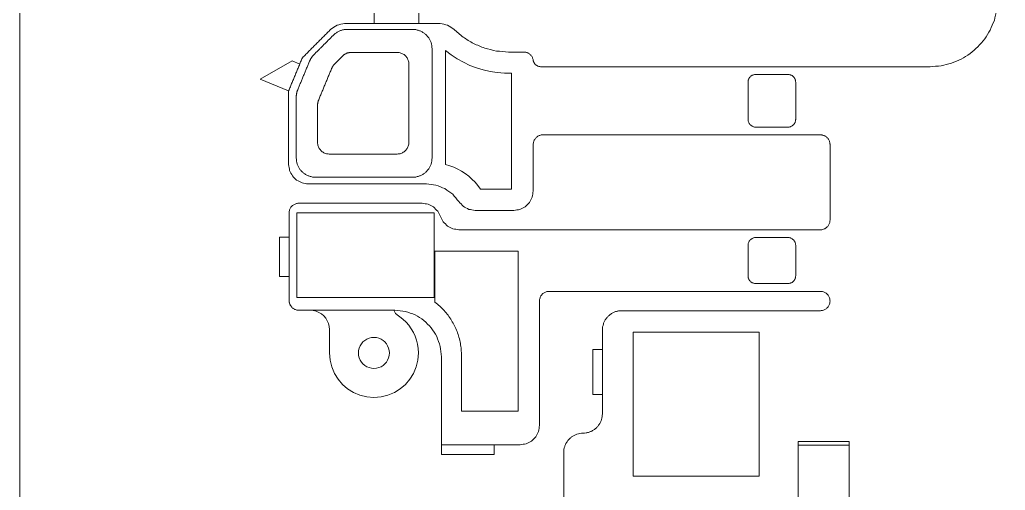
# Model space of a CAD drawing. Header units: millimetres. Extents: x 1863 to 2194, y 977 to 1295.
# Drawn here: x 1893.97 to 1919.45, y 1124.1 to 1136.26 of the extents above; entities that cross this region are included whole.
import ezdxf

# ---------------------------------------------------------------- set-up
doc = ezdxf.new("R2010")
doc.units = ezdxf.units.MM
doc.layers.add('05 Tray 實際版框', color=220, linetype='Continuous', lineweight=25)
doc.layers.add('2', color=7, linetype='Continuous', true_color=0xffffff)
doc.layers.get('0').off()

# ---------------------------------------------------------------- blocks, each defined once
blk = doc.blocks.new('A$C1B9535D9')
at = {"layer": '2', "color": 35, "linetype": 'Continuous', "lineweight": 18}
for p, q in [((31.729, 14.318), (31.729, 15.638)), ((31.729, 15.638), (34.817, 15.638)), ((31.829, 15.638), (31.829, 14.318)), ((31.729, 14.318), (33.686, 14.318)), ((29.354, 9.261), (29.354, 9.011)), ((30.519, 9.011), (30.519, 9.261)), ((29.354, 9.011), (30.519, 9.011)), ((22.219, 6.729), (22.221, 6.915)), ((22.221, 6.915), (25.214, 6.915)), ((25.214, 6.915), (25.214, 6.108)), ((22.205, 6.544), (22.219, 6.729)), ((22.177, 6.361), (22.205, 6.544)), ((31.819, 6.459), (32.069, 6.459)), ((32.069, 6.459), (32.069, 5.098)), ((22.082, 6.006), (22.136, 6.182)), ((22.136, 6.182), (22.177, 6.361)), ((22.016, 5.834), (22.082, 6.006)), ((24.954, 5.889), (24.88, 5.805)), ((25.035, 5.968), (24.954, 5.889)), ((25.122, 6.042), (25.035, 5.968)), ((25.214, 6.108), (25.122, 6.042)), ((21.846, 5.506), (21.937, 5.667)), ((21.937, 5.667), (22.016, 5.834)), ((24.75, 5.621), (24.696, 5.522)), ((24.812, 5.715), (24.75, 5.621)), ((24.88, 5.805), (24.812, 5.715)), ((21.629, 5.205), (21.744, 5.352)), ((21.744, 5.352), (21.846, 5.506)), ((24.649, 5.42), (24.609, 5.313)), ((24.696, 5.522), (24.649, 5.42)), ((24.577, 5.205), (21.629, 5.205)), ((24.609, 5.313), (24.577, 5.204)), ((32.069, 5.098), (31.82, 5.098)), ((20.937, 4.512), (20.137, 4.512)), ((28.82, 4.319), (28.915, 4.374)), ((28.915, 4.374), (29.014, 4.42)), ((29.014, 4.42), (29.117, 4.456)), ((29.117, 4.456), (29.223, 4.482)), ((29.223, 4.482), (29.333, 4.498)), ((29.333, 4.498), (29.444, 4.504)), ((29.444, 4.504), (29.631, 4.489)), ((29.631, 4.489), (29.808, 4.445)), ((29.808, 4.445), (29.973, 4.375)), ((29.973, 4.375), (30.123, 4.282)), ((28.424, 3.912), (28.572, 4.103)), ((28.572, 4.103), (28.648, 4.184)), ((28.648, 4.184), (28.731, 4.256)), ((28.731, 4.256), (28.82, 4.319)), ((30.123, 4.282), (30.257, 4.167)), ((30.257, 4.167), (30.372, 4.033)), ((28.342, 3.869), (28.424, 3.912)), ((30.372, 4.033), (30.466, 3.882)), ((30.466, 3.882), (30.535, 3.718)), ((29.121, 3.59), (29.088, 3.538)), ((29.161, 3.637), (29.121, 3.59)), ((29.208, 3.677), (29.161, 3.637)), ((29.26, 3.709), (29.208, 3.677)), ((29.318, 3.734), (29.26, 3.709)), ((29.38, 3.749), (29.318, 3.734)), ((29.444, 3.754), (29.38, 3.749)), ((29.509, 3.749), (29.444, 3.754)), ((29.57, 3.734), (29.509, 3.749)), ((29.628, 3.709), (29.57, 3.734)), ((29.68, 3.677), (29.628, 3.709)), ((29.727, 3.637), (29.68, 3.677)), ((29.767, 3.59), (29.727, 3.637)), ((29.8, 3.538), (29.767, 3.59)), ((30.535, 3.718), (30.579, 3.541)), ((20.137, 3.362), (20.937, 3.362)), ((29.048, 3.419), (29.043, 3.354)), ((29.043, 3.354), (29.048, 3.289)), ((29.064, 3.48), (29.048, 3.419)), ((29.088, 3.538), (29.064, 3.48)), ((29.824, 3.48), (29.8, 3.538)), ((29.839, 3.419), (29.824, 3.48)), ((29.844, 3.354), (29.839, 3.419)), ((29.839, 3.289), (29.844, 3.354)), ((30.579, 3.541), (30.594, 3.354)), ((30.594, 3.354), (30.579, 3.168)), ((29.048, 3.289), (29.064, 3.228)), ((29.064, 3.228), (29.088, 3.17)), ((29.088, 3.17), (29.121, 3.118)), ((29.121, 3.118), (29.161, 3.071)), ((29.161, 3.071), (29.208, 3.031)), ((29.68, 3.031), (29.727, 3.071)), ((29.727, 3.071), (29.767, 3.118)), ((29.767, 3.118), (29.8, 3.17)), ((29.8, 3.17), (29.824, 3.228)), ((29.824, 3.228), (29.839, 3.289)), ((30.579, 3.168), (30.535, 2.991)), ((29.208, 3.031), (29.26, 2.999)), ((29.26, 2.999), (29.318, 2.974)), ((29.318, 2.974), (29.38, 2.959)), ((29.38, 2.959), (29.444, 2.954)), ((29.444, 2.954), (29.509, 2.959)), ((29.509, 2.959), (29.57, 2.974)), ((29.57, 2.974), (29.628, 2.999)), ((29.628, 2.999), (29.68, 3.031)), ((30.466, 2.826), (30.372, 2.675)), ((30.535, 2.991), (30.466, 2.826)), ((30.372, 2.675), (30.257, 2.541)), ((29.973, 2.333), (29.808, 2.263)), ((30.123, 2.426), (29.973, 2.333)), ((30.257, 2.541), (30.123, 2.426)), ((28.488, 2.058), (28.438, 1.999)), ((28.546, 2.108), (28.488, 2.058)), ((28.612, 2.149), (28.546, 2.108)), ((28.683, 2.179), (28.612, 2.149)), ((28.76, 2.198), (28.683, 2.179)), ((28.841, 2.204), (28.76, 2.198)), ((29.444, 2.204), (28.841, 2.204)), ((29.631, 2.219), (29.444, 2.204)), ((29.808, 2.263), (29.631, 2.219)), ((28.367, 1.862), (28.348, 1.785)), ((28.397, 1.934), (28.367, 1.862)), ((28.438, 1.999), (28.397, 1.934)), ((21.982, 1.437), (21.901, 1.238)), ((21.901, 1.238), (22.371, 0.417)), ((22.371, 0.417), (22.675, 1.15)), ((26.454, 1.162), (26.454, 0.911)), ((27.467, 0.911), (27.467, 1.162)), ((26.454, 0.911), (27.467, 0.911))]:
    blk.add_line(p, q, dxfattribs=at)
for points, degree in [([(20.585, 19.46), (20.675, 19.438), (20.764, 19.416), (20.854, 19.394)], 3), ([(20.854, 19.394), (20.938, 19.358), (21.022, 19.323), (21.105, 19.288)], 3), ([(21.105, 19.288), (21.182, 19.24), (21.258, 19.193), (21.335, 19.145)], 3), ([(21.335, 19.145), (21.403, 19.087), (21.471, 19.029), (21.539, 18.97)], 3), ([(21.539, 18.97), (21.597, 18.902), (21.655, 18.834), (21.714, 18.766)], 3), ([(21.714, 18.766), (21.761, 18.69), (21.808, 18.614), (21.856, 18.537)], 3), ([(21.856, 18.537), (21.891, 18.453), (21.927, 18.37), (21.962, 18.286)], 3), ([(21.962, 18.286), (21.984, 18.196), (22.006, 18.107), (22.028, 18.017)], 3), ([(22.028, 18.017), (22.036, 17.922), (22.044, 17.828), (22.051, 17.733)], 3), ([(22.051, 17.733), (22.051, 15.146)], 1), ([(22.051, 15.146), (22.051, 12.927)], 1), ([(23.847, 15.024), (23.853, 15.033), (23.859, 15.042), (23.866, 15.051)], 3), ([(23.866, 15.051), (23.873, 15.059), (23.88, 15.067), (23.888, 15.075)], 3), ([(23.888, 15.075), (23.896, 15.082), (23.905, 15.09), (23.913, 15.097)], 3), ([(23.913, 15.097), (23.922, 15.103), (23.932, 15.109), (23.941, 15.114)], 3), ([(23.941, 15.114), (23.951, 15.119), (23.962, 15.124), (23.972, 15.129)], 3), ([(23.972, 15.129), (23.983, 15.132), (23.994, 15.135), (24.005, 15.139)], 3), ([(24.005, 15.139), (24.007, 15.139), (24.008, 15.14), (24.01, 15.14)], 3), ([(24.01, 15.14), (24.012, 15.14), (24.014, 15.141), (24.016, 15.141)], 3), ([(24.016, 15.141), (24.018, 15.142), (24.02, 15.142), (24.022, 15.142)], 3), ([(24.022, 15.142), (24.023, 15.143), (24.025, 15.143), (24.027, 15.143)], 3), ([(24.027, 15.143), (24.029, 15.144), (24.031, 15.144), (24.033, 15.144)], 3), ([(24.033, 15.144), (24.035, 15.144), (24.037, 15.145), (24.039, 15.145)], 3), ([(24.039, 15.145), (24.041, 15.145), (24.042, 15.145), (24.044, 15.145)], 3), ([(24.044, 15.145), (24.046, 15.145), (24.048, 15.145), (24.05, 15.146)], 3), ([(24.05, 15.146), (24.052, 15.146), (24.054, 15.146), (24.056, 15.146)], 3), ([(24.056, 15.146), (24.058, 15.146), (24.06, 15.146), (24.062, 15.146)], 3), ([(24.062, 15.146), (26.014, 15.146)], 1), ([(26.014, 15.146), (26.027, 15.145), (26.041, 15.144), (26.055, 15.143)], 3), ([(26.055, 15.143), (26.067, 15.139), (26.08, 15.136), (26.093, 15.133)], 3), ([(26.093, 15.133), (26.105, 15.128), (26.117, 15.123), (26.129, 15.118)], 3), ([(26.129, 15.118), (26.14, 15.111), (26.151, 15.104), (26.162, 15.098)], 3), ([(26.162, 15.098), (26.171, 15.089), (26.181, 15.081), (26.191, 15.073)], 3), ([(26.191, 15.073), (26.199, 15.063), (26.207, 15.053), (26.216, 15.043)], 3), ([(26.216, 15.043), (26.223, 15.032), (26.229, 15.022), (26.236, 15.011)], 3), ([(27.881, 15.011), (27.888, 15.022), (27.895, 15.032), (27.902, 15.043)], 3), ([(27.902, 15.043), (27.91, 15.053), (27.918, 15.063), (27.927, 15.073)], 3), ([(27.927, 15.073), (27.937, 15.081), (27.946, 15.089), (27.956, 15.098)], 3), ([(27.956, 15.098), (27.967, 15.104), (27.978, 15.111), (27.989, 15.118)], 3), ([(27.989, 15.118), (28.001, 15.123), (28.013, 15.128), (28.025, 15.133)], 3), ([(28.025, 15.133), (28.037, 15.136), (28.05, 15.139), (28.063, 15.143)], 3), ([(28.063, 15.143), (28.077, 15.144), (28.09, 15.145), (28.104, 15.146)], 3), ([(28.104, 15.146), (28.117, 15.145), (28.131, 15.144), (28.144, 15.143)], 3), ([(28.144, 15.143), (28.157, 15.139), (28.17, 15.136), (28.183, 15.133)], 3), ([(28.183, 15.133), (28.195, 15.128), (28.206, 15.123), (28.218, 15.118)], 3), ([(28.218, 15.118), (28.229, 15.111), (28.24, 15.104), (28.251, 15.098)], 3), ([(28.251, 15.098), (28.261, 15.089), (28.271, 15.081), (28.28, 15.073)], 3), ([(28.28, 15.073), (28.289, 15.063), (28.297, 15.053), (28.305, 15.043)], 3), ([(28.305, 15.043), (28.312, 15.032), (28.319, 15.022), (28.326, 15.011)], 3), ([(23.812, 14.896), (23.812, 14.907), (23.813, 14.919), (23.814, 14.93)], 3), ([(23.812, 12.927), (23.812, 14.896)], 1), ([(23.814, 14.93), (23.816, 14.941), (23.818, 14.952), (23.821, 14.963)], 3), ([(23.821, 14.963), (23.824, 14.974), (23.828, 14.984), (23.832, 14.995)], 3), ([(23.832, 14.995), (23.837, 15.004), (23.842, 15.014), (23.847, 15.024)], 3), ([(26.236, 15.011), (26.241, 14.999), (26.246, 14.987), (26.251, 14.975)], 3), ([(26.251, 14.975), (26.254, 14.962), (26.258, 14.949), (26.261, 14.936)], 3), ([(26.261, 14.936), (26.262, 14.923), (26.263, 14.91), (26.264, 14.896)], 3), ([(26.264, 14.896), (26.264, 12.927)], 1), ([(27.854, 14.896), (27.855, 14.91), (27.856, 14.923), (27.857, 14.936)], 3), ([(27.854, 12.927), (27.854, 14.896)], 1), ([(27.857, 14.936), (27.86, 14.949), (27.863, 14.962), (27.866, 14.975)], 3), ([(27.866, 14.975), (27.871, 14.987), (27.876, 14.999), (27.881, 15.011)], 3), ([(28.326, 15.011), (28.331, 14.999), (28.336, 14.987), (28.341, 14.975)], 3), ([(28.341, 14.975), (28.344, 14.962), (28.347, 14.949), (28.35, 14.936)], 3), ([(28.35, 14.936), (28.351, 14.923), (28.352, 14.91), (28.354, 14.896)], 3), ([(28.354, 14.896), (28.354, 9.761)], 1), ([(22.251, 14.058), (22.252, 14.069), (22.253, 14.08), (22.254, 14.091)], 3), ([(22.251, 13.228), (22.251, 14.058)], 1), ([(22.254, 14.091), (22.256, 14.101), (22.259, 14.111), (22.261, 14.122)], 3), ([(22.261, 14.122), (22.265, 14.131), (22.269, 14.141), (22.273, 14.15)], 3), ([(22.273, 14.15), (22.279, 14.159), (22.284, 14.168), (22.29, 14.176)], 3), ([(22.29, 14.176), (22.296, 14.184), (22.303, 14.192), (22.31, 14.2)], 3), ([(22.31, 14.2), (22.317, 14.206), (22.325, 14.213), (22.333, 14.219)], 3), ([(22.333, 14.219), (22.342, 14.225), (22.35, 14.23), (22.359, 14.236)], 3), ([(22.359, 14.236), (22.369, 14.24), (22.378, 14.244), (22.388, 14.248)], 3), ([(22.388, 14.248), (22.398, 14.25), (22.408, 14.253), (22.419, 14.255)], 3), ([(22.419, 14.255), (22.429, 14.256), (22.44, 14.257), (22.451, 14.258)], 3), ([(22.451, 14.258), (23.411, 14.258)], 1), ([(23.411, 14.258), (23.422, 14.257), (23.433, 14.256), (23.444, 14.255)], 3), ([(23.444, 14.255), (23.454, 14.253), (23.464, 14.25), (23.474, 14.248)], 3), ([(23.474, 14.248), (23.484, 14.244), (23.494, 14.24), (23.503, 14.236)], 3), ([(23.503, 14.236), (23.512, 14.23), (23.521, 14.225), (23.529, 14.219)], 3), ([(23.529, 14.219), (23.537, 14.213), (23.545, 14.206), (23.553, 14.2)], 3), ([(23.553, 14.2), (23.559, 14.192), (23.566, 14.184), (23.573, 14.176)], 3), ([(23.573, 14.176), (23.578, 14.168), (23.583, 14.159), (23.589, 14.15)], 3), ([(23.589, 14.15), (23.593, 14.141), (23.597, 14.131), (23.601, 14.122)], 3), ([(23.601, 14.122), (23.604, 14.111), (23.606, 14.101), (23.609, 14.091)], 3), ([(23.609, 14.091), (23.609, 14.08), (23.61, 14.069), (23.611, 14.058)], 3), ([(23.611, 14.058), (23.611, 13.228)], 1), ([(26.464, 14.058), (26.465, 14.069), (26.466, 14.08), (26.466, 14.091)], 3), ([(26.464, 13.228), (26.464, 14.058)], 1), ([(26.466, 14.091), (26.469, 14.101), (26.472, 14.111), (26.474, 14.122)], 3), ([(26.474, 14.122), (26.478, 14.131), (26.482, 14.141), (26.486, 14.15)], 3), ([(26.486, 14.15), (26.492, 14.159), (26.497, 14.168), (26.502, 14.176)], 3), ([(26.502, 14.176), (26.509, 14.184), (26.516, 14.192), (26.522, 14.2)], 3), ([(26.522, 14.2), (26.53, 14.206), (26.538, 14.213), (26.546, 14.219)], 3), ([(26.546, 14.219), (26.554, 14.225), (26.563, 14.23), (26.572, 14.236)], 3), ([(26.572, 14.236), (26.581, 14.24), (26.591, 14.244), (26.601, 14.248)], 3), ([(26.601, 14.248), (26.611, 14.25), (26.621, 14.253), (26.631, 14.255)], 3), ([(26.631, 14.255), (26.642, 14.256), (26.653, 14.257), (26.664, 14.258)], 3), ([(26.664, 14.258), (27.453, 14.258)], 1), ([(27.453, 14.258), (27.464, 14.257), (27.475, 14.256), (27.486, 14.255)], 3), ([(27.486, 14.255), (27.496, 14.253), (27.506, 14.25), (27.517, 14.248)], 3), ([(27.517, 14.248), (27.526, 14.244), (27.536, 14.24), (27.545, 14.236)], 3), ([(27.545, 14.236), (27.554, 14.23), (27.563, 14.225), (27.572, 14.219)], 3), ([(27.572, 14.219), (27.579, 14.213), (27.587, 14.206), (27.595, 14.2)], 3), ([(27.595, 14.2), (27.601, 14.192), (27.608, 14.184), (27.615, 14.176)], 3), ([(27.615, 14.176), (27.62, 14.168), (27.626, 14.159), (27.631, 14.15)], 3), ([(27.631, 14.15), (27.635, 14.141), (27.639, 14.131), (27.643, 14.122)], 3), ([(27.643, 14.122), (27.646, 14.111), (27.648, 14.101), (27.651, 14.091)], 3), ([(27.651, 14.091), (27.652, 14.08), (27.652, 14.069), (27.653, 14.058)], 3), ([(27.653, 14.058), (27.653, 13.228)], 1), ([(28.907, 10.055), (28.907, 13.31)], 1), ([(28.907, 13.31), (32.628, 13.31)], 1), ([(32.628, 13.31), (32.628, 10.055)], 1), ([(22.254, 13.195), (22.253, 13.206), (22.252, 13.217), (22.251, 13.228)], 3), ([(22.261, 13.164), (22.259, 13.174), (22.256, 13.185), (22.254, 13.195)], 3), ([(22.273, 13.135), (22.269, 13.145), (22.265, 13.155), (22.261, 13.164)], 3), ([(22.29, 13.109), (22.284, 13.118), (22.279, 13.127), (22.273, 13.135)], 3), ([(22.31, 13.086), (22.303, 13.093), (22.296, 13.101), (22.29, 13.109)], 3), ([(22.333, 13.066), (22.325, 13.072), (22.317, 13.079), (22.31, 13.086)], 3), ([(22.359, 13.049), (22.35, 13.055), (22.342, 13.06), (22.333, 13.066)], 3), ([(22.388, 13.037), (22.378, 13.041), (22.369, 13.045), (22.359, 13.049)], 3), ([(22.419, 13.03), (22.408, 13.032), (22.398, 13.035), (22.388, 13.037)], 3), ([(22.451, 13.027), (22.44, 13.028), (22.429, 13.029), (22.419, 13.03)], 3), ([(23.411, 13.027), (22.451, 13.027)], 1), ([(23.444, 13.03), (23.433, 13.029), (23.422, 13.028), (23.411, 13.027)], 3), ([(23.474, 13.037), (23.464, 13.035), (23.454, 13.032), (23.444, 13.03)], 3), ([(23.503, 13.049), (23.494, 13.045), (23.484, 13.041), (23.474, 13.037)], 3), ([(23.529, 13.066), (23.521, 13.06), (23.512, 13.055), (23.503, 13.049)], 3), ([(23.553, 13.086), (23.545, 13.079), (23.537, 13.072), (23.529, 13.066)], 3), ([(23.573, 13.109), (23.566, 13.101), (23.559, 13.093), (23.553, 13.086)], 3), ([(23.589, 13.135), (23.583, 13.127), (23.578, 13.118), (23.573, 13.109)], 3), ([(23.601, 13.164), (23.597, 13.155), (23.593, 13.145), (23.589, 13.135)], 3), ([(23.609, 13.195), (23.606, 13.185), (23.604, 13.174), (23.601, 13.164)], 3), ([(23.611, 13.228), (23.61, 13.217), (23.609, 13.206), (23.609, 13.195)], 3), ([(26.466, 13.195), (26.466, 13.206), (26.465, 13.217), (26.464, 13.228)], 3), ([(26.474, 13.164), (26.472, 13.174), (26.469, 13.185), (26.466, 13.195)], 3), ([(26.486, 13.135), (26.482, 13.145), (26.478, 13.155), (26.474, 13.164)], 3), ([(26.502, 13.109), (26.497, 13.118), (26.492, 13.127), (26.486, 13.135)], 3), ([(26.522, 13.086), (26.516, 13.093), (26.509, 13.101), (26.502, 13.109)], 3), ([(26.546, 13.066), (26.538, 13.072), (26.53, 13.079), (26.522, 13.086)], 3), ([(26.572, 13.049), (26.563, 13.055), (26.554, 13.06), (26.546, 13.066)], 3), ([(26.601, 13.037), (26.591, 13.041), (26.581, 13.045), (26.572, 13.049)], 3), ([(26.631, 13.03), (26.621, 13.032), (26.611, 13.035), (26.601, 13.037)], 3), ([(26.664, 13.027), (26.653, 13.028), (26.642, 13.029), (26.631, 13.03)], 3), ([(27.453, 13.027), (26.664, 13.027)], 1), ([(27.486, 13.03), (27.475, 13.029), (27.464, 13.028), (27.453, 13.027)], 3), ([(27.517, 13.037), (27.506, 13.035), (27.496, 13.032), (27.486, 13.03)], 3), ([(27.545, 13.049), (27.536, 13.045), (27.526, 13.041), (27.517, 13.037)], 3), ([(27.572, 13.066), (27.563, 13.06), (27.554, 13.055), (27.545, 13.049)], 3), ([(27.595, 13.086), (27.587, 13.079), (27.579, 13.072), (27.572, 13.066)], 3), ([(27.615, 13.109), (27.608, 13.101), (27.601, 13.093), (27.595, 13.086)], 3), ([(27.631, 13.135), (27.626, 13.127), (27.62, 13.118), (27.615, 13.109)], 3), ([(27.643, 13.164), (27.639, 13.155), (27.635, 13.145), (27.631, 13.135)], 3), ([(27.651, 13.195), (27.648, 13.185), (27.646, 13.174), (27.643, 13.164)], 3), ([(27.653, 13.228), (27.652, 13.217), (27.652, 13.206), (27.651, 13.195)], 3), ([(22.051, 12.927), (22.051, 12.791)], 1), ([(22.051, 12.791), (22.051, 12.654)], 1), ([(23.812, 12.791), (23.812, 12.927)], 1), ([(23.812, 12.654), (23.812, 12.791)], 1), ([(26.264, 12.927), (26.264, 12.791)], 1), ([(26.264, 12.791), (26.264, 12.654)], 1), ([(27.854, 12.791), (27.854, 12.927)], 1), ([(27.854, 12.654), (27.854, 12.791)], 1), ([(22.051, 12.654), (22.051, 10.783)], 1), ([(23.812, 10.783), (23.812, 12.654)], 1), ([(26.264, 12.654), (26.264, 10.783)], 1), ([(27.854, 10.783), (27.854, 12.654)], 1), ([(22.051, 10.783), (22.051, 10.336)], 1), ([(23.812, 10.336), (23.812, 10.783)], 1), ([(26.264, 10.783), (26.264, 10.336)], 1), ([(27.854, 10.336), (27.854, 10.783)], 1), ([(22.051, 10.336), (22.051, 9.89)], 1), ([(23.812, 9.89), (23.812, 10.336)], 1), ([(26.264, 10.336), (26.264, 9.89)], 1), ([(27.854, 9.89), (27.854, 10.336)], 1), ([(32.628, 10.055), (28.907, 10.055)], 1), ([(22.051, 9.89), (22.051, 8.6)], 1), ([(23.812, 8.6), (23.812, 9.89)], 1), ([(26.264, 9.89), (26.264, 8.802)], 1), ([(27.854, 8.802), (27.854, 9.89)], 1), ([(28.354, 9.761), (28.356, 9.734), (28.358, 9.707), (28.36, 9.68)], 3), ([(28.36, 9.68), (28.366, 9.654), (28.373, 9.628), (28.379, 9.603)], 3), ([(28.379, 9.603), (28.389, 9.579), (28.399, 9.555), (28.409, 9.531)], 3), ([(28.409, 9.531), (28.423, 9.509), (28.436, 9.487), (28.45, 9.465)], 3), ([(28.45, 9.465), (28.467, 9.446), (28.483, 9.426), (28.5, 9.407)], 3), ([(28.5, 9.407), (28.519, 9.39), (28.539, 9.374), (28.558, 9.357)], 3), ([(28.558, 9.357), (28.58, 9.343), (28.602, 9.33), (28.624, 9.316)], 3), ([(28.624, 9.316), (28.648, 9.306), (28.672, 9.296), (28.696, 9.286)], 3), ([(28.696, 9.286), (28.721, 9.28), (28.747, 9.274), (28.772, 9.267)], 3), ([(28.772, 9.267), (28.8, 9.265), (28.827, 9.263), (28.854, 9.261)], 3), ([(28.854, 9.261), (31.019, 9.261)], 1), ([(31.019, 9.261), (31.046, 9.259), (31.073, 9.256), (31.1, 9.254)], 3), ([(31.1, 9.254), (31.125, 9.248), (31.151, 9.242), (31.177, 9.235)], 3), ([(31.177, 9.235), (31.201, 9.225), (31.224, 9.215), (31.248, 9.205)], 3), ([(31.248, 9.205), (31.27, 9.191), (31.292, 9.178), (31.314, 9.164)], 3), ([(31.314, 9.164), (31.333, 9.148), (31.353, 9.131), (31.372, 9.114)], 3), ([(31.372, 9.114), (31.389, 9.095), (31.405, 9.075), (31.422, 9.056)], 3), ([(31.422, 9.056), (31.436, 9.034), (31.449, 9.012), (31.463, 8.991)], 3), ([(31.463, 8.991), (31.473, 8.967), (31.483, 8.943), (31.493, 8.919)], 3), ([(31.493, 8.919), (31.499, 8.893), (31.506, 8.867), (31.512, 8.842)], 3), ([(26.264, 8.802), (26.264, 8.434)], 1), ([(27.854, 8.434), (27.854, 8.802)], 1), ([(31.512, 8.842), (31.514, 8.815), (31.516, 8.788), (31.518, 8.76)], 3), ([(31.518, 8.76), (31.521, 8.733), (31.523, 8.706), (31.525, 8.679)], 3), ([(31.525, 8.679), (31.531, 8.654), (31.538, 8.628), (31.544, 8.603)], 3), ([(22.051, 8.6), (22.051, 8.192)], 1), ([(23.812, 8.192), (23.812, 8.6)], 1), ([(26.264, 8.434), (26.264, 8.066)], 1), ([(27.854, 8.066), (27.854, 8.434)], 1), ([(31.544, 8.603), (31.554, 8.579), (31.564, 8.555), (31.574, 8.531)], 3), ([(31.574, 8.531), (31.588, 8.509), (31.601, 8.487), (31.615, 8.465)], 3), ([(31.615, 8.465), (31.632, 8.446), (31.648, 8.427), (31.665, 8.407)], 3), ([(22.051, 8.192), (22.051, 7.784)], 1), ([(23.812, 7.784), (23.812, 8.192)], 1), ([(31.665, 8.407), (31.684, 8.391), (31.704, 8.374), (31.723, 8.357)], 3), ([(31.723, 8.357), (31.745, 8.344), (31.767, 8.33), (31.789, 8.317)], 3), ([(31.789, 8.317), (31.813, 8.307), (31.837, 8.296), (31.861, 8.286)], 3), ([(31.861, 8.286), (31.886, 8.28), (31.912, 8.274), (31.937, 8.267)], 3), ([(31.937, 8.267), (31.964, 8.265), (31.991, 8.263), (32.018, 8.261)], 3), ([(32.018, 8.261), (33.513, 8.261)], 1), ([(26.264, 8.066), (26.264, 5.549)], 1), ([(27.854, 7.885), (27.854, 8.066)], 1), ([(22.051, 7.67), (22.051, 7.661), (22.05, 7.652), (22.049, 7.643)], 3), ([(22.051, 7.784), (22.051, 7.67)], 1), ([(23.812, 7.722), (23.812, 7.784)], 1), ([(23.815, 7.682), (23.814, 7.695), (23.813, 7.709), (23.812, 7.722)], 3), ([(23.824, 7.643), (23.821, 7.656), (23.818, 7.669), (23.815, 7.682)], 3), ([(27.857, 7.844), (27.856, 7.858), (27.855, 7.872), (27.854, 7.885)], 3), ([(27.866, 7.806), (27.863, 7.819), (27.86, 7.832), (27.857, 7.844)], 3), ([(27.881, 7.77), (27.876, 7.782), (27.871, 7.794), (27.866, 7.806)], 3), ([(27.902, 7.737), (27.895, 7.748), (27.888, 7.759), (27.881, 7.77)], 3), ([(27.927, 7.708), (27.918, 7.718), (27.91, 7.728), (27.902, 7.737)], 3), ([(27.956, 7.683), (27.946, 7.692), (27.937, 7.7), (27.927, 7.708)], 3), ([(27.989, 7.663), (27.978, 7.67), (27.967, 7.677), (27.956, 7.683)], 3), ([(28.025, 7.648), (28.013, 7.653), (28.001, 7.658), (27.989, 7.663)], 3), ([(28.063, 7.639), (28.05, 7.642), (28.037, 7.645), (28.025, 7.648)], 3), ([(21.756, 7.413), (21.748, 7.405), (21.74, 7.396), (21.732, 7.388)], 3), ([(21.783, 7.434), (21.774, 7.427), (21.765, 7.42), (21.756, 7.413)], 3), ([(21.814, 7.451), (21.804, 7.446), (21.794, 7.44), (21.783, 7.434)], 3), ([(21.847, 7.464), (21.836, 7.46), (21.825, 7.456), (21.814, 7.451)], 3), ([(21.882, 7.472), (21.871, 7.47), (21.859, 7.467), (21.847, 7.464)], 3), ([(21.89, 7.474), (21.889, 7.473), (21.889, 7.473), (21.888, 7.473)], 3), ([(21.891, 7.474), (21.891, 7.474), (21.89, 7.474), (21.89, 7.474)], 3), ([(21.892, 7.474), (21.892, 7.474), (21.892, 7.474), (21.891, 7.474)], 3), ([(21.894, 7.474), (21.893, 7.474), (21.893, 7.474), (21.892, 7.474)], 3), ([(21.895, 7.475), (21.895, 7.475), (21.894, 7.475), (21.894, 7.474)], 3), ([(21.897, 7.475), (21.896, 7.475), (21.896, 7.475), (21.895, 7.475)], 3), ([(21.923, 7.483), (21.914, 7.481), (21.906, 7.478), (21.897, 7.475)], 3), ([(21.948, 7.494), (21.939, 7.491), (21.931, 7.487), (21.923, 7.483)], 3), ([(21.97, 7.509), (21.962, 7.504), (21.955, 7.499), (21.948, 7.494)], 3), ([(21.99, 7.526), (21.983, 7.52), (21.977, 7.514), (21.97, 7.509)], 3), ([(22.008, 7.546), (22.002, 7.539), (21.996, 7.532), (21.99, 7.526)], 3), ([(22.023, 7.567), (22.018, 7.56), (22.013, 7.553), (22.008, 7.546)], 3), ([(22.035, 7.591), (22.031, 7.583), (22.027, 7.575), (22.023, 7.567)], 3), ([(22.044, 7.616), (22.041, 7.608), (22.038, 7.599), (22.035, 7.591)], 3), ([(22.049, 7.643), (22.048, 7.634), (22.046, 7.625), (22.044, 7.616)], 3), ([(23.839, 7.607), (23.834, 7.619), (23.829, 7.631), (23.824, 7.643)], 3), ([(23.86, 7.575), (23.853, 7.585), (23.846, 7.596), (23.839, 7.607)], 3), ([(23.885, 7.545), (23.876, 7.555), (23.868, 7.565), (23.86, 7.575)], 3), ([(23.914, 7.52), (23.904, 7.529), (23.895, 7.537), (23.885, 7.545)], 3), ([(23.947, 7.5), (23.936, 7.507), (23.925, 7.514), (23.914, 7.52)], 3), ([(23.983, 7.485), (23.971, 7.49), (23.959, 7.495), (23.947, 7.5)], 3), ([(24.021, 7.476), (24.008, 7.479), (23.995, 7.482), (23.983, 7.485)], 3), ([(24.062, 7.472), (24.048, 7.473), (24.035, 7.475), (24.021, 7.476)], 3), ([(25.264, 7.472), (24.062, 7.472)], 1), ([(25.419, 7.448), (25.367, 7.456), (25.316, 7.464), (25.264, 7.472)], 3), ([(25.558, 7.377), (25.512, 7.401), (25.465, 7.425), (25.419, 7.448)], 3), ([(28.104, 7.635), (28.09, 7.636), (28.077, 7.637), (28.063, 7.639)], 3), ([(31.318, 7.635), (28.104, 7.635)], 1), ([(31.473, 7.61), (31.421, 7.618), (31.37, 7.627), (31.318, 7.635)], 3), ([(31.612, 7.54), (31.566, 7.563), (31.519, 7.587), (31.473, 7.61)], 3), ([(31.723, 7.429), (31.686, 7.466), (31.649, 7.503), (31.612, 7.54)], 3), ([(31.794, 7.289), (31.77, 7.336), (31.747, 7.382), (31.723, 7.429)], 3), ([(21.674, 7.262), (21.673, 7.25), (21.673, 7.238), (21.672, 7.225)], 3), ([(21.672, 7.225), (21.672, 6.837)], 1), ([(21.682, 7.297), (21.679, 7.285), (21.677, 7.273), (21.674, 7.262)], 3), ([(21.694, 7.33), (21.69, 7.319), (21.686, 7.308), (21.682, 7.297)], 3), ([(21.711, 7.36), (21.705, 7.35), (21.7, 7.34), (21.694, 7.33)], 3), ([(21.732, 7.388), (21.725, 7.379), (21.718, 7.369), (21.711, 7.36)], 3), ([(25.669, 7.267), (25.632, 7.303), (25.595, 7.34), (25.558, 7.377)], 3), ([(25.74, 7.127), (25.716, 7.174), (25.692, 7.22), (25.669, 7.267)], 3), ([(31.819, 7.135), (31.81, 7.186), (31.802, 7.238), (31.794, 7.289)], 3), ([(31.819, 5.099), (31.819, 7.135)], 1), ([(25.764, 6.972), (25.756, 7.024), (25.748, 7.075), (25.74, 7.127)], 3), ([(25.764, 6.92), (25.764, 6.972)], 1), ([(25.764, 5.97), (25.764, 6.92)], 1), ([(26.814, 4.933), (26.814, 7.085)], 1), ([(26.814, 7.085), (30.949, 7.085)], 1), ([(30.949, 7.085), (30.949, 5.62)], 1), ([(21.672, 6.837), (21.663, 6.733), (21.655, 6.628), (21.647, 6.524)], 3), ([(21.647, 6.524), (21.623, 6.422), (21.598, 6.32), (21.574, 6.218)], 3), ([(21.574, 6.218), (21.533, 6.121), (21.493, 6.025), (21.453, 5.928)], 3), ([(21.453, 5.928), (21.398, 5.838), (21.343, 5.749), (21.288, 5.659)], 3), ([(25.737, 5.807), (25.746, 5.861), (25.755, 5.916), (25.764, 5.97)], 3), ([(21.288, 5.659), (21.22, 5.58), (21.152, 5.5), (21.084, 5.42)], 3), ([(25.536, 5.551), (25.576, 5.588), (25.617, 5.625), (25.658, 5.662)], 3), ([(25.658, 5.662), (25.684, 5.71), (25.71, 5.759), (25.737, 5.807)], 3), ([(29.357, 5.612), (29.304, 5.605), (29.251, 5.597), (29.198, 5.59)], 3), ([(29.52, 5.62), (29.465, 5.617), (29.411, 5.615), (29.357, 5.612)], 3), ([(30.949, 5.62), (29.52, 5.62)], 1), ([(21.084, 5.42), (21.048, 5.367), (21.012, 5.313), (20.975, 5.259)], 3), ([(25.2, 5.189), (25.249, 5.256), (25.297, 5.323), (25.345, 5.391)], 3), ([(25.345, 5.391), (25.409, 5.444), (25.472, 5.497), (25.536, 5.551)], 3), ([(26.24, 5.396), (26.216, 5.349), (26.193, 5.303), (26.169, 5.257)], 3), ([(26.264, 5.549), (26.256, 5.498), (26.248, 5.447), (26.24, 5.396)], 3), ([(28.605, 5.362), (28.561, 5.332), (28.517, 5.302), (28.473, 5.272)], 3), ([(28.744, 5.439), (28.698, 5.413), (28.651, 5.388), (28.605, 5.362)], 3), ([(28.89, 5.503), (28.842, 5.481), (28.793, 5.46), (28.744, 5.439)], 3), ([(29.042, 5.553), (28.991, 5.536), (28.941, 5.52), (28.89, 5.503)], 3), ([(29.198, 5.59), (29.146, 5.578), (29.094, 5.566), (29.042, 5.553)], 3), ([(20.975, 5.259), (20.963, 5.195), (20.95, 5.131), (20.937, 5.067)], 3), ([(25.109, 4.957), (25.14, 5.034), (25.17, 5.111), (25.2, 5.189)], 3), ([(26.059, 5.146), (26.013, 5.122), (25.967, 5.098), (25.921, 5.074)], 3), ([(26.169, 5.257), (26.133, 5.22), (26.096, 5.183), (26.059, 5.146)], 3), ([(28.349, 5.171), (28.311, 5.133), (28.272, 5.095), (28.234, 5.057)], 3), ([(28.473, 5.272), (28.432, 5.239), (28.39, 5.205), (28.349, 5.171)], 3), ([(29.275, 5.069), (29.364, 5.079), (29.453, 5.089), (29.542, 5.099)], 3), ([(29.542, 5.099), (31.819, 5.099)], 1), ([(20.937, 5.067), (20.937, 2.594)], 1), ([(21.506, 4.849), (21.481, 4.843), (21.455, 4.837), (21.429, 4.831)], 3), ([(21.587, 4.856), (21.56, 4.854), (21.533, 4.852), (21.506, 4.849)], 3), ([(24.407, 4.856), (21.587, 4.856)], 1), ([(24.489, 4.849), (24.461, 4.852), (24.434, 4.854), (24.407, 4.856)], 3), ([(24.565, 4.831), (24.54, 4.837), (24.514, 4.843), (24.489, 4.849)], 3), ([(25.079, 4.711), (25.089, 4.793), (25.099, 4.875), (25.109, 4.957)], 3), ([(25.673, 4.893), (25.65, 4.846), (25.626, 4.8), (25.603, 4.754)], 3), ([(25.783, 5.004), (25.746, 4.967), (25.71, 4.93), (25.673, 4.893)], 3), ([(25.921, 5.074), (25.875, 5.051), (25.829, 5.028), (25.783, 5.004)], 3), ([(28.009, 4.911), (25.829, 4.911)], 1), ([(25.829, 4.911), (25.829, 1.361)], 1), ([(28.13, 4.933), (26.814, 4.933)], 1), ([(28.009, 1.361), (28.009, 4.911)], 1), ([(28.234, 5.057), (28.199, 5.016), (28.164, 4.974), (28.13, 4.933)], 3), ([(28.794, 4.837), (28.87, 4.884), (28.945, 4.932), (29.021, 4.979)], 3), ([(29.021, 4.979), (29.106, 5.009), (29.19, 5.039), (29.275, 5.069)], 3), ([(21.184, 4.652), (21.17, 4.63), (21.157, 4.608), (21.143, 4.586)], 3), ([(21.234, 4.71), (21.217, 4.69), (21.2, 4.671), (21.184, 4.652)], 3), ([(21.292, 4.76), (21.273, 4.743), (21.253, 4.726), (21.234, 4.71)], 3), ([(21.358, 4.8), (21.336, 4.787), (21.314, 4.773), (21.292, 4.76)], 3), ([(21.429, 4.831), (21.405, 4.82), (21.381, 4.81), (21.358, 4.8)], 3), ([(24.637, 4.8), (24.613, 4.81), (24.589, 4.82), (24.565, 4.831)], 3), ([(24.703, 4.76), (24.681, 4.773), (24.659, 4.787), (24.637, 4.8)], 3), ([(24.761, 4.71), (24.742, 4.726), (24.722, 4.743), (24.703, 4.76)], 3), ([(24.811, 4.652), (24.794, 4.671), (24.778, 4.69), (24.761, 4.71)], 3), ([(24.852, 4.586), (24.838, 4.608), (24.825, 4.63), (24.811, 4.652)], 3), ([(25.079, 1.65), (25.079, 4.711)], 1), ([(25.603, 4.754), (25.595, 4.702), (25.587, 4.651), (25.579, 4.6)], 3), ([(25.579, 4.6), (25.579, 1.411)], 1), ([(28.461, 4.42), (28.508, 4.496), (28.556, 4.571), (28.604, 4.647)], 3), ([(28.604, 4.647), (28.667, 4.71), (28.73, 4.774), (28.794, 4.837)], 3), ([(21.094, 4.437), (21.092, 4.41), (21.09, 4.383), (21.087, 4.356)], 3), ([(21.087, 4.356), (21.087, 2.663)], 1), ([(21.113, 4.514), (21.107, 4.489), (21.1, 4.463), (21.094, 4.437)], 3), ([(21.143, 4.586), (21.133, 4.562), (21.123, 4.538), (21.113, 4.514)], 3), ([(24.882, 4.514), (24.872, 4.538), (24.862, 4.562), (24.852, 4.586)], 3), ([(24.901, 4.437), (24.895, 4.463), (24.888, 4.489), (24.882, 4.514)], 3), ([(24.907, 4.356), (24.905, 4.383), (24.903, 4.41), (24.901, 4.437)], 3), ([(24.907, 1.847), (24.907, 4.356)], 1), ([(28.372, 4.166), (28.402, 4.25), (28.431, 4.335), (28.461, 4.42)], 3), ([(21.716, 4.095), (21.71, 4.08), (21.704, 4.066), (21.698, 4.052)], 3), ([(21.74, 4.134), (21.732, 4.121), (21.724, 4.108), (21.716, 4.095)], 3), ([(21.77, 4.169), (21.76, 4.157), (21.75, 4.146), (21.74, 4.134)], 3), ([(21.805, 4.199), (21.794, 4.189), (21.782, 4.179), (21.77, 4.169)], 3), ([(21.845, 4.223), (21.831, 4.215), (21.818, 4.207), (21.805, 4.199)], 3), ([(21.888, 4.241), (21.873, 4.235), (21.859, 4.229), (21.845, 4.223)], 3), ([(21.934, 4.253), (21.918, 4.249), (21.903, 4.245), (21.888, 4.241)], 3), ([(21.982, 4.257), (21.966, 4.255), (21.95, 4.254), (21.934, 4.253)], 3), ([(24.007, 4.257), (21.982, 4.257)], 1), ([(24.056, 4.253), (24.04, 4.254), (24.024, 4.255), (24.007, 4.257)], 3), ([(24.102, 4.241), (24.087, 4.245), (24.071, 4.249), (24.056, 4.253)], 3), ([(24.145, 4.223), (24.131, 4.229), (24.117, 4.235), (24.102, 4.241)], 3), ([(24.185, 4.199), (24.172, 4.207), (24.158, 4.215), (24.145, 4.223)], 3), ([(24.22, 4.169), (24.208, 4.179), (24.196, 4.189), (24.185, 4.199)], 3), ([(24.25, 4.134), (24.24, 4.146), (24.23, 4.157), (24.22, 4.169)], 3), ([(24.274, 4.095), (24.266, 4.108), (24.258, 4.121), (24.25, 4.134)], 3), ([(24.292, 4.052), (24.286, 4.066), (24.28, 4.08), (24.274, 4.095)], 3), ([(28.342, 3.899), (28.352, 3.988), (28.362, 4.077), (28.372, 4.166)], 3), ([(21.686, 4.005), (21.685, 3.989), (21.684, 3.973), (21.682, 3.957)], 3), ([(21.682, 3.957), (21.682, 2.762)], 1), ([(21.698, 4.052), (21.694, 4.036), (21.69, 4.021), (21.686, 4.005)], 3), ([(24.303, 4.005), (24.3, 4.021), (24.296, 4.036), (24.292, 4.052)], 3), ([(24.307, 3.957), (24.306, 3.973), (24.305, 3.989), (24.303, 4.005)], 3), ([(24.307, 2.196), (24.307, 3.957)], 1), ([(28.342, 1.411), (28.342, 3.899)], 1), ([(20.937, 2.594), (20.95, 2.531), (20.963, 2.467), (20.975, 2.403)], 3), ([(21.087, 2.663), (21.088, 2.65), (21.088, 2.637), (21.089, 2.623)], 3), ([(21.089, 2.623), (21.09, 2.61), (21.092, 2.597), (21.094, 2.584)], 3), ([(21.094, 2.584), (21.096, 2.571), (21.099, 2.558), (21.101, 2.546)], 3), ([(21.682, 2.762), (21.683, 2.754), (21.683, 2.746), (21.683, 2.739)], 3), ([(21.683, 2.739), (21.684, 2.731), (21.685, 2.723), (21.686, 2.715)], 3), ([(21.686, 2.715), (21.688, 2.707), (21.689, 2.7), (21.691, 2.692)], 3), ([(21.691, 2.692), (21.693, 2.685), (21.695, 2.677), (21.697, 2.67)], 3), ([(21.697, 2.67), (21.7, 2.662), (21.703, 2.655), (21.705, 2.648)], 3), ([(21.705, 2.648), (21.709, 2.641), (21.712, 2.634), (21.715, 2.627)], 3), ([(21.715, 2.627), (21.719, 2.62), (21.723, 2.613), (21.727, 2.606)], 3), ([(21.727, 2.606), (21.731, 2.6), (21.735, 2.593), (21.74, 2.587)], 3), ([(21.74, 2.587), (21.744, 2.581), (21.749, 2.575), (21.754, 2.568)], 3), ([(21.754, 2.568), (21.76, 2.563), (21.765, 2.557), (21.77, 2.551)], 3), ([(21.77, 2.551), (21.976, 2.344)], 1), ([(20.975, 2.403), (21.011, 2.349), (21.048, 2.295), (21.084, 2.241)], 3), ([(21.101, 2.546), (21.105, 2.533), (21.108, 2.52), (21.112, 2.508)], 3), ([(21.112, 2.508), (21.116, 2.496), (21.121, 2.483), (21.126, 2.471)], 3), ([(21.126, 2.471), (21.131, 2.459), (21.136, 2.448), (21.142, 2.436)], 3), ([(21.142, 2.436), (21.148, 2.424), (21.155, 2.413), (21.161, 2.402)], 3), ([(21.161, 2.402), (21.168, 2.391), (21.176, 2.38), (21.183, 2.369)], 3), ([(21.183, 2.369), (21.191, 2.359), (21.199, 2.349), (21.207, 2.338)], 3), ([(21.207, 2.338), (21.216, 2.329), (21.225, 2.319), (21.234, 2.309)], 3), ([(21.234, 2.309), (21.743, 1.8)], 1), ([(21.976, 2.344), (21.98, 2.341), (21.984, 2.337), (21.988, 2.334)], 3), ([(21.988, 2.334), (21.992, 2.33), (21.996, 2.327), (22, 2.323)], 3), ([(22, 2.323), (22.004, 2.32), (22.008, 2.316), (22.012, 2.313)], 3), ([(22.012, 2.313), (22.016, 2.31), (22.02, 2.307), (22.024, 2.304)], 3), ([(22.024, 2.304), (22.028, 2.301), (22.033, 2.298), (22.037, 2.295)], 3), ([(22.037, 2.295), (22.041, 2.292), (22.046, 2.289), (22.05, 2.286)], 3), ([(21.084, 2.241), (21.821, 1.504)], 1), ([(22.05, 2.286), (22.055, 2.284), (22.059, 2.281), (22.064, 2.278)], 3), ([(22.064, 2.278), (22.068, 2.276), (22.073, 2.273), (22.078, 2.271)], 3), ([(22.078, 2.271), (22.082, 2.269), (22.087, 2.267), (22.092, 2.264)], 3), ([(22.092, 2.264), (22.097, 2.262), (22.101, 2.26), (22.106, 2.258)], 3), ([(22.106, 2.258), (22.905, 1.927)], 1), ([(24.25, 2.019), (24.258, 2.032), (24.266, 2.045), (24.274, 2.058)], 3), ([(24.274, 2.058), (24.28, 2.073), (24.286, 2.087), (24.292, 2.101)], 3), ([(24.292, 2.101), (24.296, 2.117), (24.3, 2.132), (24.303, 2.147)], 3), ([(24.303, 2.147), (24.305, 2.164), (24.306, 2.18), (24.307, 2.196)], 3), ([(21.743, 1.8), (21.748, 1.795), (21.753, 1.791), (21.757, 1.786)], 3), ([(21.757, 1.786), (21.762, 1.782), (21.767, 1.778), (21.772, 1.773)], 3), ([(22.905, 1.927), (22.91, 1.925), (22.915, 1.923), (22.92, 1.921)], 3), ([(22.92, 1.921), (22.925, 1.919), (22.93, 1.918), (22.935, 1.916)], 3), ([(22.935, 1.916), (22.94, 1.915), (22.945, 1.913), (22.95, 1.912)], 3), ([(22.95, 1.912), (22.955, 1.91), (22.96, 1.909), (22.965, 1.908)], 3), ([(22.965, 1.908), (22.97, 1.907), (22.975, 1.905), (22.98, 1.904)], 3), ([(22.98, 1.904), (22.985, 1.903), (22.99, 1.902), (22.995, 1.901)], 3), ([(22.995, 1.901), (23.001, 1.901), (23.006, 1.9), (23.011, 1.899)], 3), ([(23.011, 1.899), (23.016, 1.899), (23.021, 1.898), (23.027, 1.898)], 3), ([(23.027, 1.898), (23.032, 1.897), (23.037, 1.897), (23.042, 1.897)], 3), ([(23.042, 1.897), (23.048, 1.897), (23.053, 1.896), (23.058, 1.896)], 3), ([(23.058, 1.896), (24.007, 1.896)], 1), ([(24.007, 1.896), (24.024, 1.898), (24.04, 1.899), (24.056, 1.9)], 3), ([(24.056, 1.9), (24.071, 1.904), (24.087, 1.908), (24.102, 1.912)], 3), ([(24.102, 1.912), (24.117, 1.918), (24.131, 1.924), (24.145, 1.93)], 3), ([(24.145, 1.93), (24.158, 1.938), (24.172, 1.946), (24.185, 1.954)], 3), ([(24.185, 1.954), (24.196, 1.964), (24.208, 1.974), (24.22, 1.984)], 3), ([(24.22, 1.984), (24.23, 1.996), (24.24, 2.007), (24.25, 2.019)], 3), ([(24.901, 1.765), (24.903, 1.792), (24.905, 1.819), (24.907, 1.847)], 3), ([(21.772, 1.773), (21.777, 1.769), (21.782, 1.765), (21.787, 1.761)], 3), ([(21.787, 1.761), (21.792, 1.757), (21.798, 1.753), (21.803, 1.749)], 3), ([(21.803, 1.749), (21.808, 1.745), (21.814, 1.742), (21.819, 1.738)], 3), ([(21.819, 1.738), (21.825, 1.734), (21.83, 1.731), (21.836, 1.727)], 3), ([(21.836, 1.727), (21.841, 1.724), (21.847, 1.721), (21.852, 1.717)], 3), ([(21.852, 1.717), (21.858, 1.714), (21.864, 1.711), (21.87, 1.708)], 3), ([(21.87, 1.708), (21.876, 1.705), (21.882, 1.703), (21.887, 1.7)], 3), ([(21.887, 1.7), (21.893, 1.697), (21.899, 1.695), (21.905, 1.692)], 3), ([(21.905, 1.692), (22.647, 1.384)], 1), ([(24.761, 1.493), (24.778, 1.512), (24.794, 1.532), (24.811, 1.551)], 3), ([(24.811, 1.551), (24.825, 1.573), (24.838, 1.595), (24.852, 1.617)], 3), ([(24.852, 1.617), (24.862, 1.641), (24.872, 1.664), (24.882, 1.688)], 3), ([(24.882, 1.688), (24.888, 1.714), (24.895, 1.74), (24.901, 1.765)], 3), ([(25.054, 1.496), (25.062, 1.547), (25.071, 1.599), (25.079, 1.65)], 3), ([(21.821, 1.504), (22.674, 1.15)], 1), ([(22.647, 1.384), (22.653, 1.382), (22.659, 1.38), (22.665, 1.377)], 3), ([(22.665, 1.377), (22.671, 1.375), (22.677, 1.373), (22.683, 1.371)], 3), ([(22.683, 1.371), (22.69, 1.369), (22.696, 1.367), (22.702, 1.365)], 3), ([(22.702, 1.365), (22.709, 1.364), (22.715, 1.362), (22.721, 1.36)], 3), ([(22.721, 1.36), (22.728, 1.359), (22.734, 1.357), (22.74, 1.356)], 3), ([(22.74, 1.356), (22.747, 1.355), (22.753, 1.354), (22.76, 1.353)], 3), ([(22.76, 1.353), (22.766, 1.352), (22.773, 1.351), (22.779, 1.35)], 3), ([(22.779, 1.35), (22.786, 1.349), (22.792, 1.348), (22.799, 1.348)], 3), ([(22.799, 1.348), (22.805, 1.347), (22.812, 1.347), (22.818, 1.347)], 3), ([(22.818, 1.347), (22.825, 1.346), (22.831, 1.346), (22.838, 1.346)], 3), ([(22.838, 1.346), (24.407, 1.346)], 1), ([(24.407, 1.346), (24.434, 1.348), (24.461, 1.351), (24.489, 1.353)], 3), ([(24.489, 1.353), (24.514, 1.359), (24.54, 1.365), (24.565, 1.372)], 3), ([(24.565, 1.372), (24.589, 1.382), (24.613, 1.392), (24.637, 1.402)], 3), ([(24.637, 1.402), (24.659, 1.416), (24.681, 1.429), (24.703, 1.443)], 3), ([(24.703, 1.443), (24.722, 1.459), (24.742, 1.476), (24.761, 1.493)], 3), ([(24.873, 1.246), (24.91, 1.283), (24.946, 1.32), (24.983, 1.357)], 3), ([(24.983, 1.357), (25.007, 1.403), (25.031, 1.45), (25.054, 1.496)], 3), ([(25.579, 1.411), (25.58, 1.398), (25.581, 1.384), (25.582, 1.371)], 3), ([(25.582, 1.371), (25.585, 1.358), (25.588, 1.345), (25.591, 1.333)], 3), ([(25.591, 1.333), (25.596, 1.321), (25.602, 1.309), (25.607, 1.297)], 3), ([(25.607, 1.297), (25.613, 1.286), (25.62, 1.275), (25.627, 1.264)], 3), ([(25.829, 1.361), (28.009, 1.361)], 1), ([(28.288, 1.256), (28.294, 1.265), (28.3, 1.274), (28.307, 1.283)], 3), ([(28.307, 1.283), (28.312, 1.293), (28.317, 1.303), (28.322, 1.313)], 3), ([(28.322, 1.313), (28.325, 1.323), (28.329, 1.334), (28.333, 1.344)], 3), ([(28.333, 1.344), (28.335, 1.355), (28.337, 1.366), (28.34, 1.377)], 3), ([(28.34, 1.377), (28.34, 1.389), (28.341, 1.4), (28.342, 1.411)], 3), ([(22.674, 1.15), (24.579, 1.15)], 1), ([(24.579, 1.15), (24.63, 1.158), (24.682, 1.167), (24.733, 1.175)], 3), ([(24.733, 1.175), (24.78, 1.199), (24.826, 1.222), (24.873, 1.246)], 3), ([(25.627, 1.264), (25.635, 1.254), (25.644, 1.245), (25.652, 1.235)], 3), ([(25.652, 1.235), (25.662, 1.227), (25.671, 1.218), (25.681, 1.21)], 3), ([(25.681, 1.21), (25.692, 1.203), (25.703, 1.196), (25.714, 1.19)], 3), ([(25.714, 1.19), (25.726, 1.184), (25.738, 1.179), (25.749, 1.174)], 3), ([(25.749, 1.174), (25.762, 1.171), (25.775, 1.168), (25.788, 1.165)], 3), ([(25.788, 1.165), (25.801, 1.164), (25.815, 1.163), (25.828, 1.162)], 3), ([(25.828, 1.162), (28.092, 1.162)], 1), ([(28.092, 1.162), (28.094, 1.162), (28.096, 1.162), (28.098, 1.162)], 3), ([(28.098, 1.162), (28.1, 1.162), (28.102, 1.162), (28.103, 1.162)], 3), ([(28.103, 1.162), (28.105, 1.162), (28.107, 1.162), (28.109, 1.162)], 3), ([(28.109, 1.162), (28.111, 1.162), (28.113, 1.162), (28.115, 1.163)], 3), ([(28.115, 1.163), (28.117, 1.163), (28.119, 1.163), (28.121, 1.163)], 3), ([(28.121, 1.163), (28.122, 1.163), (28.124, 1.164), (28.126, 1.164)], 3), ([(28.126, 1.164), (28.128, 1.164), (28.13, 1.164), (28.132, 1.165)], 3), ([(28.132, 1.165), (28.134, 1.165), (28.136, 1.165), (28.138, 1.166)], 3), ([(28.138, 1.166), (28.139, 1.166), (28.141, 1.166), (28.143, 1.167)], 3), ([(28.143, 1.167), (28.145, 1.167), (28.147, 1.168), (28.149, 1.168)], 3), ([(28.149, 1.168), (28.16, 1.171), (28.171, 1.175), (28.182, 1.178)], 3), ([(28.182, 1.178), (28.192, 1.183), (28.202, 1.188), (28.212, 1.193)], 3), ([(28.212, 1.193), (28.222, 1.199), (28.231, 1.205), (28.24, 1.211)], 3), ([(28.24, 1.211), (28.249, 1.218), (28.257, 1.225), (28.266, 1.232)], 3), ([(28.266, 1.232), (28.273, 1.24), (28.28, 1.248), (28.288, 1.256)], 3)]:
    blk.add_open_spline(points, degree=degree, dxfattribs=at)
blk.add_open_spline([(21.888, 7.473), (21.888, 7.473), (21.887, 7.473), (21.886, 7.473), (21.886, 7.473), (21.885, 7.473), (21.884, 7.473), (21.883, 7.473), (21.883, 7.472), (21.882, 7.472)], degree=3, knots=[0, 0, 0, 0, 0.251005, 0.251005, 0.501352, 0.501352, 0.751027, 0.751027, 1, 1, 1, 1], dxfattribs=at)

msp = doc.modelspace()

# ---------------------------------------------------------------- linework, layer by layer
at = {"layer": '05 Tray 實際版框', "lineweight": 0, "ltscale": 0.2}
msp.add_lwpolyline([(2003.716, 982.203), (1903.966, 982.203, -0.414214), (1893.966, 992.203), (1893.966, 1160.203)], format="xyb", dxfattribs=at)

# ---------------------------------------------------------------- block references
at = {"linetype": 'Continuous', "rotation": 270}
msp.add_blockref('A$C1B9535D9', (1899.769, 1157.094), dxfattribs=at)

doc.saveas('drawing.dxf')
